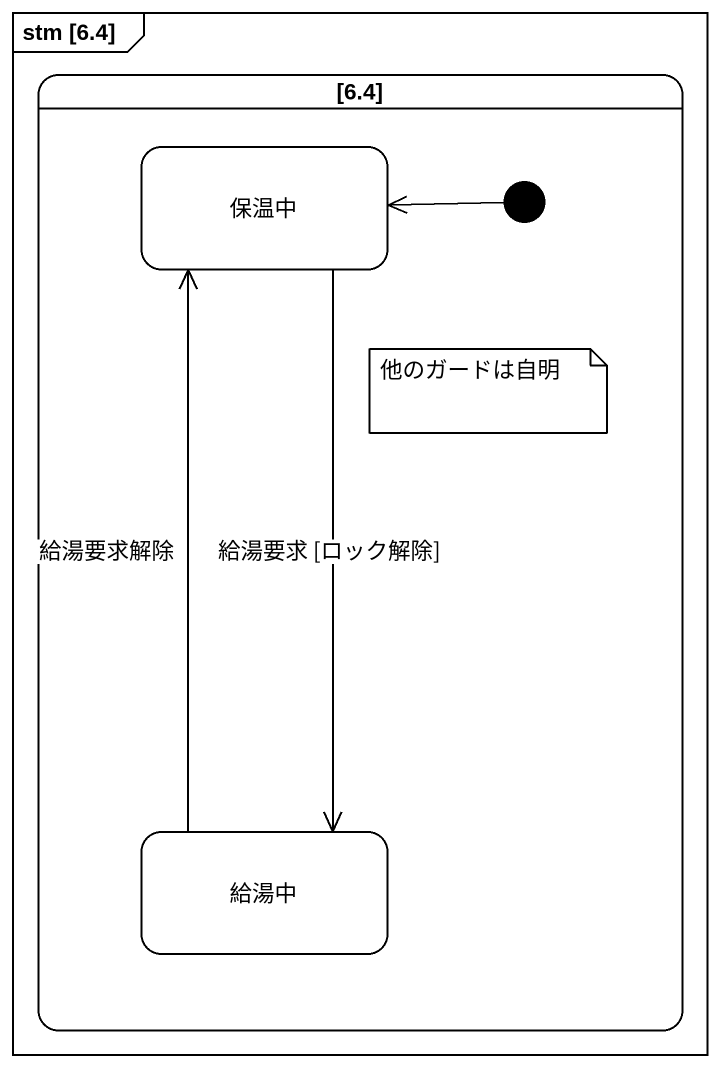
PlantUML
@startuml
mainframe stm [6.4]
hide empty description
state "[6.4]" as s6_4 {
  state 保温中
  state 給湯中
  [*] -left-> 保温中
}
保温中 --> 給湯中 : 給湯要求 [ロック解除]
給湯中 -up-> 保温中 : 給湯要求解除
note as N1
  他のガードは自明
end note
@enduml
